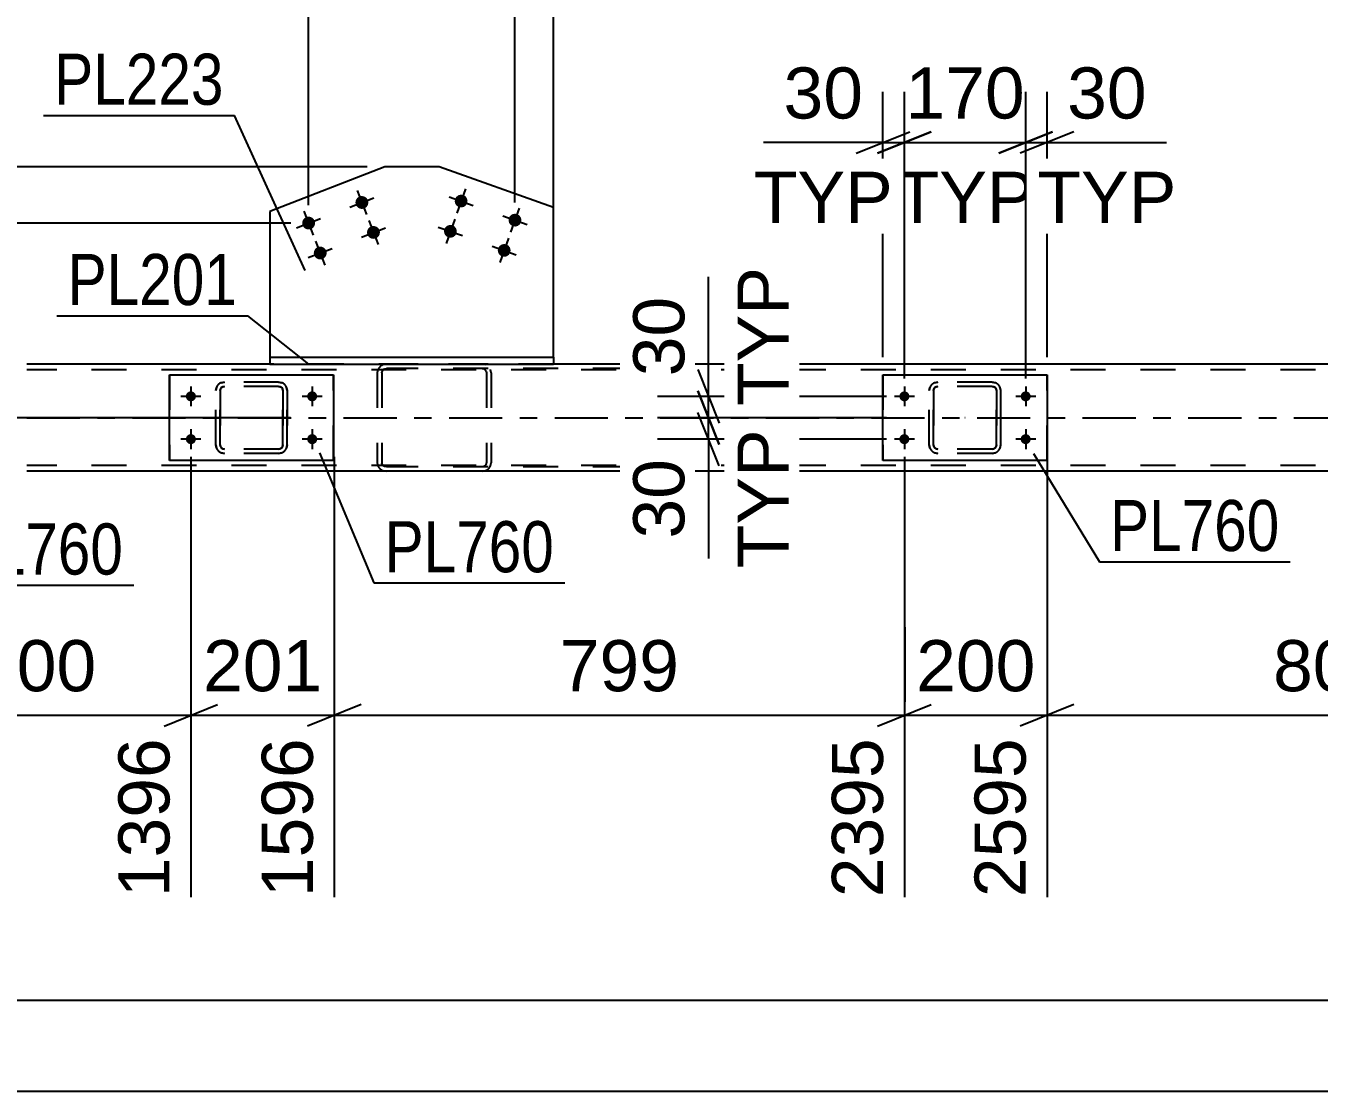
# Model space of a CAD drawing. Header units: millimetres. Extents: x -54 to 787, y -402 to 192.
# Drawn here: x 43.3 to 115.8, y 89.7 to 149.4 of the extents above; entities that cross this region are included whole.
import ezdxf

# ---------------------------------------------------------------- set-up
doc = ezdxf.new("R2010")
doc.units = ezdxf.units.MM
doc.linetypes.add('DXK_LINE_DOT2', pattern=[3.9198, 1.9599, -1.9599])
doc.linetypes.add('DXK_LINE_DOT3', pattern=[5.9187, 2.979, -0.9799, 0.9799, -0.9799])
doc.styles.add('Arial', font='ARIAL.TTF', dxfattribs={"height": 0.2})
doc.styles.add('Arial Narrow', font='ARIALN.TTF', dxfattribs={"height": 0.2})

# ---------------------------------------------------------------- blocks, each defined once
blk = doc.blocks.new('Bolt-122573057-1852 - 1638')
at = {"linetype": 'Continuous'}
for points in [[(62.054, 139.839), (62.127, 139.858), (62.202, 139.862), (62.276, 139.85), (62.347, 139.823), (62.41, 139.782), (62.463, 139.729), (62.504, 139.666), (62.531, 139.595), (62.542, 139.521), (62.538, 139.446), (62.519, 139.373), (62.484, 139.306), (62.437, 139.248), (62.378, 139.2), (62.311, 139.166), (62.239, 139.147), (62.163, 139.143), (62.089, 139.155), (62.019, 139.182), (61.956, 139.223), (61.903, 139.276), (61.862, 139.34), (61.835, 139.41), (61.823, 139.484), (61.827, 139.559), (61.847, 139.632), (61.881, 139.699), (61.928, 139.758), (61.987, 139.805)], [(59.07, 138.684), (59.142, 138.704), (59.218, 138.708), (59.292, 138.696), (59.362, 138.669), (59.425, 138.628), (59.478, 138.574), (59.519, 138.511), (59.546, 138.441), (59.558, 138.366), (59.554, 138.291), (59.534, 138.219), (59.5, 138.152), (59.452, 138.093), (59.394, 138.046), (59.327, 138.012), (59.254, 137.992), (59.179, 137.989), (59.105, 138), (59.034, 138.028), (58.971, 138.069), (58.918, 138.122), (58.877, 138.185), (58.85, 138.255), (58.839, 138.33), (58.843, 138.405), (58.862, 138.478), (58.897, 138.545), (58.944, 138.603), (59.003, 138.65)], [(62.704, 138.16), (62.776, 138.179), (62.851, 138.183), (62.926, 138.171), (62.996, 138.144), (63.059, 138.103), (63.112, 138.05), (63.153, 137.987), (63.18, 137.917), (63.192, 137.842), (63.188, 137.767), (63.168, 137.694), (63.134, 137.627), (63.086, 137.569), (63.028, 137.522), (62.961, 137.488), (62.888, 137.468), (62.813, 137.464), (62.738, 137.476), (62.668, 137.503), (62.605, 137.544), (62.552, 137.598), (62.511, 137.661), (62.484, 137.731), (62.473, 137.805), (62.477, 137.881), (62.496, 137.953), (62.53, 138.02), (62.578, 138.079), (62.636, 138.126)], [(59.719, 137.006), (59.792, 137.025), (59.867, 137.029), (59.941, 137.017), (60.012, 136.99), (60.075, 136.949), (60.128, 136.896), (60.169, 136.832), (60.196, 136.762), (60.207, 136.688), (60.203, 136.613), (60.184, 136.54), (60.149, 136.473), (60.102, 136.414), (60.043, 136.367), (59.976, 136.333), (59.904, 136.314), (59.828, 136.31), (59.754, 136.322), (59.684, 136.349), (59.621, 136.39), (59.568, 136.443), (59.527, 136.506), (59.5, 136.577), (59.488, 136.651), (59.492, 136.726), (59.512, 136.799), (59.546, 136.866), (59.593, 136.924), (59.652, 136.971)]]:
    blk.add_hatch(color=1, dxfattribs=at).paths.add_polyline_path(points)
at = {"color": 1, "linetype": 'Continuous'}
for p, q in [((61.923, 140.174), (62.442, 138.831)), ((61.511, 139.243), (62.854, 139.762)), ((58.527, 138.088), (59.87, 138.608)), ((58.938, 139.02), (59.458, 137.677)), ((62.572, 138.495), (63.092, 137.152)), ((62.161, 137.564), (63.504, 138.084)), ((59.588, 137.341), (60.107, 135.998)), ((59.176, 136.41), (60.519, 136.929))]:
    blk.add_line(p, q, dxfattribs=at)
blk = doc.blocks.new('Bolt-122573057-1916 - 1638')
at = {"linetype": 'Continuous'}
for points in [[(92.312, 128.635), (92.318, 128.693), (92.336, 128.749), (92.365, 128.799), (92.404, 128.843), (92.452, 128.877), (92.505, 128.901), (92.562, 128.913), (92.621, 128.913), (92.678, 128.901), (92.732, 128.877), (92.779, 128.843), (92.818, 128.799), (92.847, 128.749), (92.866, 128.693), (92.872, 128.635), (92.866, 128.577), (92.847, 128.521), (92.818, 128.47), (92.779, 128.427), (92.732, 128.392), (92.678, 128.369), (92.621, 128.356), (92.562, 128.356), (92.505, 128.369), (92.452, 128.392), (92.404, 128.427), (92.365, 128.47), (92.336, 128.521), (92.318, 128.577)], [(99.112, 128.635), (99.118, 128.693), (99.136, 128.749), (99.165, 128.799), (99.204, 128.843), (99.252, 128.877), (99.305, 128.901), (99.362, 128.913), (99.421, 128.913), (99.478, 128.901), (99.532, 128.877), (99.579, 128.843), (99.618, 128.799), (99.647, 128.749), (99.666, 128.693), (99.672, 128.635), (99.666, 128.577), (99.647, 128.521), (99.618, 128.47), (99.579, 128.427), (99.532, 128.392), (99.478, 128.369), (99.421, 128.356), (99.362, 128.356), (99.305, 128.369), (99.252, 128.392), (99.204, 128.427), (99.165, 128.47), (99.136, 128.521), (99.118, 128.577)], [(92.312, 126.235), (92.318, 126.293), (92.336, 126.349), (92.365, 126.399), (92.404, 126.443), (92.452, 126.477), (92.505, 126.501), (92.562, 126.513), (92.621, 126.513), (92.678, 126.501), (92.732, 126.477), (92.779, 126.443), (92.818, 126.399), (92.847, 126.349), (92.866, 126.293), (92.872, 126.235), (92.866, 126.177), (92.847, 126.121), (92.818, 126.07), (92.779, 126.027), (92.732, 125.992), (92.678, 125.969), (92.621, 125.956), (92.562, 125.956), (92.505, 125.969), (92.452, 125.992), (92.404, 126.027), (92.365, 126.07), (92.336, 126.121), (92.318, 126.177)], [(99.112, 126.235), (99.118, 126.293), (99.136, 126.349), (99.165, 126.399), (99.204, 126.443), (99.252, 126.477), (99.305, 126.501), (99.362, 126.513), (99.421, 126.513), (99.478, 126.501), (99.532, 126.477), (99.579, 126.443), (99.618, 126.399), (99.647, 126.349), (99.666, 126.293), (99.672, 126.235), (99.666, 126.177), (99.647, 126.121), (99.618, 126.07), (99.579, 126.027), (99.532, 125.992), (99.478, 125.969), (99.421, 125.956), (99.362, 125.956), (99.305, 125.969), (99.252, 125.992), (99.204, 126.027), (99.165, 126.07), (99.136, 126.121), (99.118, 126.177)]]:
    blk.add_hatch(color=1, dxfattribs=at).paths.add_polyline_path(points)
at = {"color": 1, "linetype": 'Continuous'}
for p, q in [((92.592, 129.195), (92.592, 128.075)), ((99.392, 129.195), (99.392, 128.075)), ((93.152, 128.635), (92.032, 128.635)), ((99.952, 128.635), (98.832, 128.635)), ((93.152, 126.235), (92.032, 126.235)), ((92.592, 126.795), (92.592, 125.675)), ((99.952, 126.235), (98.832, 126.235)), ((99.392, 126.795), (99.392, 125.675))]:
    blk.add_line(p, q, dxfattribs=at)
blk = doc.blocks.new('Part-122573057-1802 - 1638')
at = {"color": 2, "linetype": 'Continuous'}
for p, q in [((57.014, 130.435), (43.398, 130.435)), ((142.343, 130.435), (72.927, 130.435)), ((676.083, 124.435), (43.398, 124.435))]:
    blk.add_line(p, q, dxfattribs=at)
at = {"color": 7, "linetype": 'DXK_LINE_DOT2'}
for p, q in [((680.083, 130.115), (43.398, 130.115)), ((72.927, 130.435), (57.014, 130.435)), ((680.083, 124.755), (43.398, 124.755))]:
    blk.add_line(p, q, dxfattribs=at)
at = {"color": 7, "linetype": 'DXK_LINE_DOT3'}
blk.add_line((43.398, 127.435), (680.083, 127.435), dxfattribs=at)
blk = doc.blocks.new('Part-122573057-1833 - 1638')
at = {"color": 2, "linetype": 'Continuous'}
for p, q in [((91.392, 129.835), (91.391, 129.835)), ((91.392, 125.035), (91.392, 129.835)), ((91.392, 129.835), (100.592, 129.835)), ((100.592, 129.835), (100.592, 125.035)), ((91.391, 125.035), (91.392, 125.035)), ((100.592, 125.035), (91.392, 125.035))]:
    blk.add_line(p, q, dxfattribs=at)
at = {"color": 7, "linetype": 'DXK_LINE_DOT2'}
for p, q in [((91.391, 129.835), (91.391, 125.035)), ((91.392, 129.835), (91.391, 129.835)), ((100.591, 125.035), (100.591, 129.835)), ((91.392, 125.035), (91.391, 125.035))]:
    blk.add_line(p, q, dxfattribs=at)
blk = doc.blocks.new('Part-122573057-1834 - 1638')
at = {"color": 7, "linetype": 'DXK_LINE_DOT2'}
for p, q in [((93.987, 128.955), (94.023, 129.139)), ((94.028, 129.139), (93.991, 128.955)), ((94.245, 129.047), (94.227, 128.955)), ((94.231, 128.955), (94.25, 129.047)), ((94.297, 129.125), (94.245, 129.047)), ((94.25, 129.047), (94.302, 129.125)), ((94.283, 129.398), (94.467, 129.435)), ((94.283, 129.398), (94.288, 129.398)), ((94.471, 129.435), (94.288, 129.398)), ((94.375, 129.177), (94.297, 129.125)), ((94.302, 129.125), (94.38, 129.177)), ((94.467, 129.195), (94.375, 129.177)), ((94.38, 129.177), (94.471, 129.195)), ((97.511, 129.435), (94.467, 129.435)), ((97.511, 129.195), (94.467, 129.195)), ((97.507, 129.435), (97.691, 129.398)), ((97.599, 129.177), (97.507, 129.195)), ((97.695, 129.398), (97.511, 129.435)), ((97.511, 129.195), (97.603, 129.177)), ((97.599, 129.177), (97.603, 129.177)), ((97.677, 129.125), (97.599, 129.177)), ((97.603, 129.177), (97.681, 129.125)), ((97.729, 129.047), (97.677, 129.125)), ((97.681, 129.125), (97.733, 129.047)), ((97.747, 128.955), (97.729, 129.047)), ((97.733, 129.047), (97.751, 128.955)), ((97.95, 129.139), (97.987, 128.955)), ((97.991, 128.955), (97.955, 129.139)), ((93.987, 128.955), (93.991, 128.955)), ((93.987, 125.915), (93.987, 128.955)), ((93.991, 125.915), (93.991, 128.955)), ((94.231, 128.955), (94.227, 128.955)), ((94.227, 128.955), (94.227, 125.915)), ((94.231, 125.915), (94.231, 128.955)), ((97.751, 128.955), (97.747, 128.955)), ((97.747, 128.955), (97.747, 125.915)), ((97.751, 125.915), (97.751, 128.955)), ((97.991, 128.955), (97.987, 128.955)), ((97.987, 128.955), (97.987, 125.915)), ((97.991, 125.915), (97.991, 128.955)), ((93.991, 125.915), (93.987, 125.915)), ((94.023, 125.731), (93.987, 125.915)), ((93.991, 125.915), (94.028, 125.731)), ((94.227, 125.915), (94.231, 125.915)), ((94.227, 125.915), (94.245, 125.823)), ((94.25, 125.823), (94.231, 125.915)), ((94.245, 125.823), (94.297, 125.745)), ((94.302, 125.745), (94.25, 125.823)), ((94.283, 125.471), (94.288, 125.471)), ((94.467, 125.435), (94.283, 125.471)), ((94.288, 125.471), (94.471, 125.435)), ((94.297, 125.745), (94.375, 125.693)), ((94.38, 125.693), (94.302, 125.745)), ((94.375, 125.693), (94.467, 125.675)), ((94.471, 125.675), (94.38, 125.693)), ((97.511, 125.675), (94.467, 125.675)), ((97.511, 125.435), (94.467, 125.435)), ((97.507, 125.675), (97.599, 125.693)), ((97.691, 125.471), (97.507, 125.435)), ((97.603, 125.693), (97.511, 125.675)), ((97.511, 125.435), (97.695, 125.471)), ((97.599, 125.693), (97.677, 125.745)), ((97.599, 125.693), (97.603, 125.693)), ((97.681, 125.745), (97.603, 125.693)), ((97.677, 125.745), (97.729, 125.823)), ((97.733, 125.823), (97.681, 125.745)), ((97.729, 125.823), (97.747, 125.915)), ((97.751, 125.915), (97.733, 125.823)), ((97.747, 125.915), (97.751, 125.915)), ((97.987, 125.915), (97.95, 125.731)), ((97.955, 125.731), (97.991, 125.915)), ((97.987, 125.915), (97.991, 125.915))]:
    blk.add_line(p, q, dxfattribs=at)
at = {"color": 7, "linetype": 'DXK_LINE_DOT3'}
blk.add_line((95.995, 127.435), (95.984, 127.435), dxfattribs=at)
at = {"color": 7, "linetype": 'DXK_LINE_DOT2'}
for centre, start, end in [((94.467, 128.955), 112.5, 157.5), ((94.471, 128.955), 112.5, 157.5), ((97.507, 128.955), 22.5, 67.5), ((97.511, 128.955), 22.5, 67.5), ((94.467, 125.915), 202.5, 247.5), ((94.471, 125.915), 202.5, 247.5), ((97.507, 125.915), 292.5, 337.5), ((97.511, 125.915), 292.5, 337.5)]:
    blk.add_arc(centre, 0.48, start, end, dxfattribs=at)
blk = doc.blocks.new('Part-122573057-1845 - 1638')
at = {"color": 2, "linetype": 'Continuous'}
for p, q in [((51.398, 125.035), (51.398, 129.835)), ((51.398, 129.835), (51.398, 129.835)), ((51.398, 129.835), (60.598, 129.835)), ((60.598, 129.835), (60.598, 125.035)), ((51.398, 125.035), (51.398, 125.035)), ((60.598, 125.035), (51.398, 125.035))]:
    blk.add_line(p, q, dxfattribs=at)
at = {"color": 7, "linetype": 'DXK_LINE_DOT2'}
for p, q in [((51.398, 129.835), (51.398, 125.035)), ((51.398, 129.835), (51.398, 129.835)), ((60.598, 125.035), (60.598, 129.835)), ((51.398, 125.035), (51.398, 125.035))]:
    blk.add_line(p, q, dxfattribs=at)
blk = doc.blocks.new('Part-122573057-1846 - 1638')
at = {"color": 7, "linetype": 'DXK_LINE_DOT2'}
for p, q in [((53.993, 128.955), (54.03, 129.139)), ((54.034, 129.139), (53.998, 128.955)), ((54.251, 129.047), (54.233, 128.955)), ((54.238, 128.955), (54.256, 129.047)), ((54.303, 129.125), (54.251, 129.047)), ((54.256, 129.047), (54.308, 129.125)), ((54.289, 129.398), (54.473, 129.435)), ((54.289, 129.398), (54.294, 129.398)), ((54.478, 129.435), (54.294, 129.398)), ((54.381, 129.177), (54.303, 129.125)), ((54.308, 129.125), (54.386, 129.177)), ((54.473, 129.195), (54.381, 129.177)), ((54.386, 129.177), (54.478, 129.195)), ((57.518, 129.435), (54.473, 129.435)), ((57.518, 129.195), (54.473, 129.195)), ((57.513, 129.435), (57.697, 129.398)), ((57.605, 129.177), (57.513, 129.195)), ((57.701, 129.398), (57.518, 129.435)), ((57.518, 129.195), (57.61, 129.177)), ((57.605, 129.177), (57.61, 129.177)), ((57.683, 129.125), (57.605, 129.177)), ((57.61, 129.177), (57.687, 129.125)), ((57.735, 129.047), (57.683, 129.125)), ((57.687, 129.125), (57.739, 129.047)), ((57.753, 128.955), (57.735, 129.047)), ((57.739, 129.047), (57.758, 128.955)), ((57.957, 129.139), (57.993, 128.955)), ((57.998, 128.955), (57.961, 129.139)), ((53.993, 128.955), (53.998, 128.955)), ((53.993, 125.915), (53.993, 128.955)), ((53.998, 125.915), (53.998, 128.955)), ((54.238, 128.955), (54.233, 128.955)), ((54.233, 128.955), (54.233, 125.915)), ((54.238, 125.915), (54.238, 128.955)), ((57.758, 128.955), (57.753, 128.955)), ((57.753, 128.955), (57.753, 125.915)), ((57.758, 125.915), (57.758, 128.955)), ((57.998, 128.955), (57.993, 128.955)), ((57.993, 128.955), (57.993, 125.915)), ((57.998, 125.915), (57.998, 128.955)), ((53.998, 125.915), (53.993, 125.915)), ((54.03, 125.731), (53.993, 125.915)), ((53.998, 125.915), (54.034, 125.731)), ((54.233, 125.915), (54.238, 125.915)), ((54.233, 125.915), (54.251, 125.823)), ((54.256, 125.823), (54.238, 125.915)), ((54.251, 125.823), (54.303, 125.745)), ((54.308, 125.745), (54.256, 125.823)), ((54.289, 125.471), (54.294, 125.471)), ((54.473, 125.435), (54.289, 125.471)), ((54.294, 125.471), (54.478, 125.435)), ((54.303, 125.745), (54.381, 125.693)), ((54.386, 125.693), (54.308, 125.745)), ((54.381, 125.693), (54.473, 125.675)), ((54.478, 125.675), (54.386, 125.693)), ((57.518, 125.675), (54.473, 125.675)), ((57.518, 125.435), (54.473, 125.435)), ((57.513, 125.675), (57.605, 125.693)), ((57.697, 125.471), (57.513, 125.435)), ((57.61, 125.693), (57.518, 125.675)), ((57.518, 125.435), (57.701, 125.471)), ((57.605, 125.693), (57.683, 125.745)), ((57.605, 125.693), (57.61, 125.693)), ((57.687, 125.745), (57.61, 125.693)), ((57.683, 125.745), (57.735, 125.823)), ((57.739, 125.823), (57.687, 125.745)), ((57.735, 125.823), (57.753, 125.915)), ((57.758, 125.915), (57.739, 125.823)), ((57.753, 125.915), (57.758, 125.915)), ((57.993, 125.915), (57.957, 125.731)), ((57.961, 125.731), (57.998, 125.915)), ((57.993, 125.915), (57.998, 125.915))]:
    blk.add_line(p, q, dxfattribs=at)
at = {"color": 7, "linetype": 'DXK_LINE_DOT3'}
blk.add_line((56.001, 127.435), (55.99, 127.435), dxfattribs=at)
at = {"color": 7, "linetype": 'DXK_LINE_DOT2'}
for centre, start, end in [((54.473, 128.955), 112.5, 157.5), ((54.478, 128.955), 112.5, 157.5), ((57.513, 128.955), 22.5, 67.5), ((57.518, 128.955), 22.5, 67.5), ((54.473, 125.915), 202.5, 247.5), ((54.478, 125.915), 202.5, 247.5), ((57.513, 125.915), 292.5, 337.5), ((57.518, 125.915), 292.5, 337.5)]:
    blk.add_arc(centre, 0.48, start, end, dxfattribs=at)
blk = doc.blocks.new('Part-122573057-1934 - 1638')
at = {"color": 7, "linetype": 'DXK_LINE_DOT2'}
for p, q in [((63.081, 130.115), (63.047, 129.955)), ((63.047, 129.955), (63.047, 124.915)), ((63.086, 130.139), (63.081, 130.115)), ((63.302, 129.955), (63.322, 130.047)), ((63.302, 129.955), (63.302, 124.915)), ((63.322, 130.047), (63.377, 130.125)), ((63.558, 130.435), (63.362, 130.398)), ((63.377, 130.125), (63.46, 130.177)), ((63.46, 130.177), (63.558, 130.195)), ((77.098, 130.435), (63.558, 130.435)), ((77.098, 130.195), (63.558, 130.195)), ((69.117, 130.398), (68.921, 130.435)), ((68.921, 130.195), (69.019, 130.177)), ((69.019, 130.177), (69.102, 130.125)), ((69.102, 130.125), (69.157, 130.047)), ((69.157, 130.047), (69.177, 129.955)), ((69.177, 129.955), (69.177, 124.915)), ((69.398, 130.115), (69.393, 130.139)), ((69.432, 129.955), (69.398, 130.115)), ((69.432, 129.955), (69.432, 124.915)), ((63.047, 124.915), (63.065, 124.83)), ((63.065, 124.83), (63.086, 124.731)), ((63.316, 124.849), (63.302, 124.915)), ((63.322, 124.823), (63.316, 124.849)), ((63.377, 124.745), (63.322, 124.823)), ((63.46, 124.693), (63.377, 124.745)), ((63.558, 124.675), (63.46, 124.693)), ((69.019, 124.693), (68.921, 124.675)), ((69.102, 124.745), (69.019, 124.693)), ((69.157, 124.823), (69.102, 124.745)), ((69.157, 124.823), (69.163, 124.849)), ((69.163, 124.849), (69.177, 124.915)), ((69.393, 124.731), (69.414, 124.83)), ((69.414, 124.83), (69.432, 124.915)), ((63.362, 124.471), (63.558, 124.435)), ((77.098, 124.675), (63.558, 124.675)), ((77.098, 124.435), (63.558, 124.435)), ((68.921, 124.435), (69.117, 124.471))]:
    blk.add_line(p, q, dxfattribs=at)
for centre, start, end in [((63.538, 129.934), 110.75832, 155.68004), ((63.538, 124.936), 204.31996, 249.24168), ((68.941, 124.936), 290.75832, 335.68004)]:
    blk.add_arc(centre, 0.496, start, end, dxfattribs=at)
blk = doc.blocks.new('Bolt-122573057-1994 - 1638')
at = {"linetype": 'Continuous'}
for points in [[(68.086, 139.461, -1), (67.407, 139.702, -1)], [(71.101, 138.391, -1), (70.423, 138.632, -1)], [(67.484, 137.764, -1), (66.805, 138.005, -1)], [(70.5, 136.695, -1), (69.821, 136.935, -1)]]:
    blk.add_hatch(color=1, dxfattribs=at).paths.add_polyline_path(points)
at = {"color": 1, "linetype": 'Continuous'}
for p, q in [((67.987, 140.26), (67.506, 138.903)), ((67.068, 139.822), (68.425, 139.34)), ((71.003, 139.19), (70.521, 137.833)), ((67.385, 138.563), (66.904, 137.206)), ((70.084, 138.752), (71.441, 138.271)), ((66.466, 138.125), (67.823, 137.644)), ((69.482, 137.056), (70.839, 136.574)), ((70.401, 137.494), (69.92, 136.136))]:
    blk.add_line(p, q, dxfattribs=at)
blk = doc.blocks.new('Bolt-122573057-1995 - 1638')
at = {"linetype": 'Continuous'}
for points in [[(52.318, 128.635), (52.324, 128.693), (52.342, 128.749), (52.371, 128.799), (52.41, 128.843), (52.458, 128.877), (52.511, 128.901), (52.569, 128.913), (52.627, 128.913), (52.684, 128.901), (52.738, 128.877), (52.785, 128.843), (52.824, 128.799), (52.854, 128.749), (52.872, 128.693), (52.878, 128.635), (52.872, 128.577), (52.854, 128.521), (52.824, 128.47), (52.785, 128.427), (52.738, 128.392), (52.684, 128.369), (52.627, 128.356), (52.569, 128.356), (52.511, 128.369), (52.458, 128.392), (52.41, 128.427), (52.371, 128.47), (52.342, 128.521), (52.324, 128.577)], [(59.118, 128.635), (59.124, 128.693), (59.142, 128.749), (59.171, 128.799), (59.21, 128.843), (59.258, 128.877), (59.311, 128.901), (59.369, 128.913), (59.427, 128.913), (59.484, 128.901), (59.538, 128.877), (59.585, 128.843), (59.624, 128.799), (59.654, 128.749), (59.672, 128.693), (59.678, 128.635), (59.672, 128.577), (59.654, 128.521), (59.624, 128.47), (59.585, 128.427), (59.538, 128.392), (59.484, 128.369), (59.427, 128.356), (59.369, 128.356), (59.311, 128.369), (59.258, 128.392), (59.21, 128.427), (59.171, 128.47), (59.142, 128.521), (59.124, 128.577)], [(52.318, 126.235), (52.324, 126.293), (52.342, 126.349), (52.371, 126.399), (52.41, 126.443), (52.458, 126.477), (52.511, 126.501), (52.569, 126.513), (52.627, 126.513), (52.684, 126.501), (52.738, 126.477), (52.785, 126.443), (52.824, 126.399), (52.854, 126.349), (52.872, 126.293), (52.878, 126.235), (52.872, 126.177), (52.854, 126.121), (52.824, 126.07), (52.785, 126.027), (52.738, 125.992), (52.684, 125.969), (52.627, 125.956), (52.569, 125.956), (52.511, 125.969), (52.458, 125.992), (52.41, 126.027), (52.371, 126.07), (52.342, 126.121), (52.324, 126.177)], [(59.118, 126.235), (59.124, 126.293), (59.142, 126.349), (59.171, 126.399), (59.21, 126.443), (59.258, 126.477), (59.311, 126.501), (59.369, 126.513), (59.427, 126.513), (59.484, 126.501), (59.538, 126.477), (59.585, 126.443), (59.624, 126.399), (59.654, 126.349), (59.672, 126.293), (59.678, 126.235), (59.672, 126.177), (59.654, 126.121), (59.624, 126.07), (59.585, 126.027), (59.538, 125.992), (59.484, 125.969), (59.427, 125.956), (59.369, 125.956), (59.311, 125.969), (59.258, 125.992), (59.21, 126.027), (59.171, 126.07), (59.142, 126.121), (59.124, 126.177)]]:
    blk.add_hatch(color=1, dxfattribs=at).paths.add_polyline_path(points)
at = {"color": 1, "linetype": 'Continuous'}
for p, q in [((52.598, 129.195), (52.598, 128.075)), ((59.398, 129.195), (59.398, 128.075)), ((53.158, 128.635), (52.038, 128.635)), ((59.958, 128.635), (58.838, 128.635)), ((53.158, 126.235), (52.038, 126.235)), ((52.598, 126.795), (52.598, 125.675)), ((59.958, 126.235), (58.838, 126.235)), ((59.398, 126.795), (59.398, 125.675))]:
    blk.add_line(p, q, dxfattribs=at)
blk = doc.blocks.new('Part-122573057-2019 - 1638')
at = {"color": 2, "linetype": 'Continuous'}
for p, q in [((63.472, 141.502), (57.014, 139.004)), ((66.518, 141.502), (63.472, 141.502)), ((72.927, 139.229), (66.518, 141.502)), ((72.927, 130.835), (72.927, 139.229)), ((57.014, 139.004), (57.014, 130.835))]:
    blk.add_line(p, q, dxfattribs=at)
at = {"color": 7, "linetype": 'DXK_LINE_DOT2'}
blk.add_line((57.014, 130.835), (72.927, 130.835), dxfattribs=at)
blk = doc.blocks.new('Part-122573057-2024 - 1638')
at = {"color": 2, "linetype": 'Continuous'}
for p, q in [((57.014, 130.835), (57.014, 130.435)), ((57.014, 130.835), (72.927, 130.835)), ((72.927, 130.835), (72.927, 130.435)), ((57.014, 130.435), (72.927, 130.435))]:
    blk.add_line(p, q, dxfattribs=at)
blk = doc.blocks.new('StraightDimension-122573057-7124 - 1638')
at = {"color": 7, "linetype": 'Continuous'}
for p, q in [((92.592, 125.235), (92.592, 100.559)), ((100.591, 125.235), (100.591, 100.559)), ((91.092, 110.153), (94.092, 111.353)), ((102.091, 111.353), (99.091, 110.153)), ((92.592, 110.753), (100.591, 110.753))]:
    blk.add_line(p, q, dxfattribs=at)
at = {"color": 0}
blk.add_wipeout([(100.527, 111.503), (100.527, 115.703), (92.656, 115.703), (92.656, 111.503)], dxfattribs=at)
at = {"color": 0, "linetype": 'Continuous'}
blk.add_wipeout([(99.991, 110.053), (95.791, 110.053), (95.791, 99.959), (99.991, 99.959)], dxfattribs=at)
at = {"color": 3, "style": 'Arial'}
blk.add_text('200', height=2.8652, dxfattribs=at).set_placement((93.256, 112.103))
at = {"color": 3, "linetype": 'Continuous', "style": 'Arial'}
blk.add_text('2595', height=2.8652, rotation=90.00021, dxfattribs=at).set_placement((99.391, 100.559))
blk = doc.blocks.new('StraightDimension-122573057-2640 - 1638')
at = {"color": 7, "linetype": 'Continuous'}
for p, q in [((81.007, 128.935), (82.207, 125.935)), ((82.207, 124.735), (81.007, 127.735)), ((91.592, 127.435), (78.757, 127.435)), ((81.607, 126.235), (81.607, 127.435)), ((91.592, 126.235), (78.757, 126.235)), ((81.607, 126.235), (81.607, 119.538)), ((81.607, 126.235), (81.607, 119.538))]:
    blk.add_line(p, q, dxfattribs=at)
at = {"color": 0, "linetype": 'Continuous'}
blk.add_wipeout([(86.707, 127.374), (82.507, 127.374), (82.507, 118.398), (86.707, 118.399)], dxfattribs=at)
at = {"color": 0}
blk.add_wipeout([(80.857, 125.71), (76.657, 125.71), (76.657, 120.063), (80.857, 120.063)], dxfattribs=at)
at = {"color": 3, "linetype": 'Continuous', "style": 'Arial'}
blk.add_text('TYP', height=2.8652, rotation=90.00021, dxfattribs=at).set_placement((86.107, 118.999))
at = {"color": 3, "style": 'Arial'}
blk.add_text('30', height=2.8652, rotation=90.00021, dxfattribs=at).set_placement((80.257, 120.663))
blk = doc.blocks.new('StraightDimension-122573057-2337 - 1638')
at = {"color": 7, "linetype": 'Continuous'}
for p, q in [((42.05, 141.502), (42.05, 148.2)), ((42.05, 141.502), (42.05, 148.2)), ((41.45, 143.002), (42.65, 140.002)), ((62.472, 141.502), (39.2, 141.502)), ((42.05, 138.348), (42.05, 141.502)), ((42.65, 136.848), (41.45, 139.848)), ((58.198, 138.348), (39.2, 138.348))]:
    blk.add_line(p, q, dxfattribs=at)
at = {"color": 0}
blk.add_wipeout([(41.3, 147.675), (37.1, 147.675), (37.1, 142.027), (41.3, 142.027)], dxfattribs=at)
at = {"color": 3, "style": 'Arial'}
blk.add_text('79', height=2.8652, rotation=90.00021, dxfattribs=at).set_placement((40.7, 142.627))
blk = doc.blocks.new('StraightDimension-122573057-2671 - 1638')
at = {"color": 7, "linetype": 'Continuous'}
for p, q in [((92.592, 129.635), (92.592, 145.71)), ((99.392, 129.635), (99.392, 145.71)), ((91.092, 142.26), (94.092, 143.46)), ((92.592, 142.86), (99.392, 142.86)), ((100.892, 143.46), (97.892, 142.26))]:
    blk.add_line(p, q, dxfattribs=at)
at = {"color": 0}
blk.add_wipeout([(99.927, 143.61), (99.927, 147.81), (92.056, 147.81), (92.056, 143.61)], dxfattribs=at)
at = {"color": 0, "linetype": 'Continuous'}
blk.add_wipeout([(100.479, 137.76), (100.479, 141.96), (91.504, 141.96), (91.504, 137.76)], dxfattribs=at)
at = {"color": 3, "style": 'Arial'}
blk.add_text('170', height=2.8652, dxfattribs=at).set_placement((92.656, 144.21))
at = {"color": 3, "linetype": 'Continuous', "style": 'Arial'}
blk.add_text('TYP', height=2.8652, dxfattribs=at).set_placement((92.104, 138.36))
blk = doc.blocks.new('StraightDimension-122573057-2302 - 1638')
at = {"color": 7, "linetype": 'Continuous'}
for p, q in [((70.762, 139.511), (70.762, 169.929)), ((59.198, 139.348), (59.198, 165.429)), ((57.698, 154.635), (60.698, 155.835)), ((59.198, 155.235), (70.762, 155.235)), ((72.262, 155.835), (69.262, 154.635))]:
    blk.add_line(p, q, dxfattribs=at)
at = {"color": 0}
blk.add_wipeout([(68.916, 155.985), (68.916, 160.185), (61.045, 160.185), (61.045, 155.985)], dxfattribs=at)
at = {"color": 3, "style": 'Arial'}
blk.add_text('289', height=2.8652, dxfattribs=at).set_placement((61.645, 156.585))
at = {"color": 0, "linetype": 'Continuous'}
blk.add_wipeout([(70.162, 170.529), (65.962, 170.529), (65.962, 160.435), (70.162, 160.435)], dxfattribs=at)
at = {"color": 3, "linetype": 'Continuous', "style": 'Arial'}
blk.add_text('1850', height=2.8652, rotation=90.00021, dxfattribs=at).set_placement((69.562, 161.035))
blk = doc.blocks.new('StraightDimension-122573057-7123 - 1638')
at = {"color": 7, "linetype": 'Continuous'}
for p, q in [((100.591, 125.235), (100.591, 100.559)), ((132.597, 125.235), (132.597, 100.559)), ((102.091, 111.353), (99.091, 110.153)), ((131.097, 110.153), (134.097, 111.353)), ((100.591, 110.753), (132.597, 110.753))]:
    blk.add_line(p, q, dxfattribs=at)
at = {"color": 0}
blk.add_wipeout([(120.53, 111.503), (120.53, 115.703), (112.659, 115.703), (112.659, 111.503)], dxfattribs=at)
at = {"color": 3, "style": 'Arial'}
blk.add_text('800', height=2.8652, dxfattribs=at).set_placement((113.259, 112.103))
at = {"color": 0, "linetype": 'Continuous'}
blk.add_wipeout([(131.997, 110.053), (127.797, 110.053), (127.797, 99.959), (131.997, 99.959)], dxfattribs=at)
at = {"color": 3, "linetype": 'Continuous', "style": 'Arial'}
blk.add_text('3395', height=2.8652, rotation=90.00021, dxfattribs=at).set_placement((131.397, 100.559))
blk = doc.blocks.new('StraightDimension-122573057-2630 - 1638')
at = {"color": 7, "linetype": 'Continuous'}
for p, q in [((81.607, 128.635), (81.607, 135.332)), ((81.607, 128.635), (81.607, 135.332)), ((81.007, 130.135), (82.207, 127.135)), ((91.592, 128.635), (78.757, 128.635)), ((82.207, 125.935), (81.007, 128.935)), ((81.607, 127.435), (81.607, 128.635)), ((91.592, 127.435), (78.757, 127.435))]:
    blk.add_line(p, q, dxfattribs=at)
at = {"color": 0, "linetype": 'Continuous'}
blk.add_wipeout([(86.707, 136.471), (82.507, 136.471), (82.507, 127.496), (86.707, 127.496)], dxfattribs=at)
at = {"color": 0}
blk.add_wipeout([(80.857, 134.807), (76.657, 134.807), (76.657, 129.16), (80.857, 129.16)], dxfattribs=at)
at = {"color": 3, "linetype": 'Continuous', "style": 'Arial'}
blk.add_text('TYP', height=2.8652, rotation=90.00021, dxfattribs=at).set_placement((86.107, 128.096))
at = {"color": 3, "style": 'Arial'}
blk.add_text('30', height=2.8652, rotation=90.00021, dxfattribs=at).set_placement((80.257, 129.76))
blk = doc.blocks.new('StraightDimension-122573057-2284 - 1638')
at = {"color": 7, "linetype": 'Continuous'}
for p, q in [((72.927, 132.736), (72.927, 180.129)), ((144.507, 139.895), (144.507, 165.429)), ((74.427, 155.835), (71.427, 154.635)), ((72.927, 155.235), (144.507, 155.235)), ((143.007, 154.635), (146.007, 155.835))]:
    blk.add_line(p, q, dxfattribs=at)
at = {"color": 0}
blk.add_wipeout([(113.764, 155.985), (113.764, 160.185), (103.67, 160.185), (103.67, 155.985)], dxfattribs=at)
at = {"color": 3, "style": 'Arial'}
blk.add_text('1790', height=2.8652, dxfattribs=at).set_placement((104.27, 156.585))
at = {"color": 0, "linetype": 'Continuous'}
blk.add_wipeout([(143.907, 166.029), (139.707, 166.029), (139.707, 155.935), (143.907, 155.935)], dxfattribs=at)
at = {"color": 3, "linetype": 'Continuous', "style": 'Arial'}
blk.add_text('3693', height=2.8652, rotation=90.00021, dxfattribs=at).set_placement((143.307, 156.535))
blk = doc.blocks.new('StraightDimension-122573057-2293 - 1638')
at = {"color": 7, "linetype": 'Continuous'}
for p, q in [((72.927, 132.736), (72.927, 180.129)), ((70.762, 139.511), (70.762, 169.929)), ((69.262, 154.635), (72.262, 155.835)), ((70.762, 155.235), (72.927, 155.235)), ((74.427, 155.835), (71.427, 154.635))]:
    blk.add_line(p, q, dxfattribs=at)
at = {"color": 0, "linetype": 'Continuous'}
blk.add_wipeout([(72.327, 180.729), (68.127, 180.729), (68.127, 170.635), (72.327, 170.635)], dxfattribs=at)
at = {"color": 3, "linetype": 'Continuous', "style": 'Arial'}
blk.add_text('1904', height=2.8652, rotation=90.00021, dxfattribs=at).set_placement((71.727, 171.235))
at = {"color": 0}
blk.add_wipeout([(74.668, 155.985), (74.668, 160.185), (69.021, 160.185), (69.021, 155.985)], dxfattribs=at)
at = {"color": 3, "style": 'Arial'}
blk.add_text('54', height=2.8652, dxfattribs=at).set_placement((69.621, 156.585))
blk = doc.blocks.new('StraightDimension-122573057-2311 - 1638')
at = {"color": 7, "linetype": 'Continuous'}
for p, q in [((59.198, 139.348), (59.198, 165.429)), ((11.484, 131.435), (11.484, 158.758)), ((12.984, 155.835), (9.984, 154.635)), ((11.484, 155.235), (59.198, 155.235)), ((57.698, 154.635), (60.698, 155.835))]:
    blk.add_line(p, q, dxfattribs=at)
at = {"color": 0}
blk.add_wipeout([(40.389, 155.985), (40.389, 160.185), (30.294, 160.185), (30.294, 155.985)], dxfattribs=at)
at = {"color": 3, "style": 'Arial'}
blk.add_text('1561', height=2.8652, dxfattribs=at).set_placement((30.894, 156.585))
at = {"color": 0, "linetype": 'Continuous'}
for points in [[(58.598, 166.029), (54.398, 166.029), (54.398, 155.935), (58.598, 155.935)], [(10.884, 159.358), (6.684, 159.358), (6.684, 155.935), (10.884, 155.935)]]:
    blk.add_wipeout(points, dxfattribs=at)
at = {"color": 3, "linetype": 'Continuous', "style": 'Arial'}
for s, height, p in [('1561', 2.8652, (57.998, 156.535)), ('0', 2.865, (10.284, 156.535))]:
    blk.add_text(s, height=height, rotation=90.00021, dxfattribs=at).set_placement(p)
blk = doc.blocks.new('StraightDimension-122573057-2320 - 1638')
at = {"color": 7, "linetype": 'Continuous'}
for p, q in [((41.45, 139.848), (42.65, 136.848)), ((58.198, 138.348), (39.2, 138.348)), ((42.05, 127.435), (42.05, 138.348)), ((42.65, 125.935), (41.45, 128.935)), ((58.175, 127.435), (39.2, 127.435))]:
    blk.add_line(p, q, dxfattribs=at)
at = {"color": 0}
blk.add_wipeout([(41.3, 136.827), (37.1, 136.827), (37.1, 128.956), (41.3, 128.956)], dxfattribs=at)
at = {"color": 3, "style": 'Arial'}
blk.add_text('273', height=2.8652, rotation=90.00021, dxfattribs=at).set_placement((40.7, 129.556))
blk = doc.blocks.new('StraightDimension-122573057-2451 - 1638')
at = {"color": 7, "linetype": 'Continuous'}
blk.add_line((11.484, 94.791), (680.083, 94.791), dxfattribs=at)
blk = doc.blocks.new('StraightDimension-122573057-2517 - 1638')
at = {"color": 7, "linetype": 'Continuous'}
blk.add_line((10.684, 89.685), (680.883, 89.685), dxfattribs=at)
blk = doc.blocks.new('StraightDimension-122573057-2651 - 1638')
at = {"color": 7, "linetype": 'Continuous'}
for p, q in [((91.391, 130.835), (91.391, 145.71)), ((92.592, 129.635), (92.592, 145.71)), ((91.391, 142.86), (84.694, 142.86)), ((91.391, 142.86), (84.694, 142.86)), ((89.891, 142.26), (92.891, 143.46)), ((94.092, 143.46), (91.092, 142.26)), ((91.391, 142.86), (92.592, 142.86))]:
    blk.add_line(p, q, dxfattribs=at)
at = {"color": 0}
blk.add_wipeout([(90.866, 143.61), (90.866, 147.81), (85.219, 147.81), (85.219, 143.61)], dxfattribs=at)
at = {"color": 0, "linetype": 'Continuous'}
blk.add_wipeout([(92.531, 137.76), (92.531, 141.96), (83.555, 141.96), (83.555, 137.76)], dxfattribs=at)
at = {"color": 3, "style": 'Arial'}
blk.add_text('30', height=2.8652, dxfattribs=at).set_placement((85.819, 144.21))
at = {"color": 3, "linetype": 'Continuous', "style": 'Arial'}
blk.add_text('TYP', height=2.8652, dxfattribs=at).set_placement((84.155, 138.36))
blk = doc.blocks.new('StraightDimension-122573057-2661 - 1638')
at = {"color": 7, "linetype": 'Continuous'}
for p, q in [((99.392, 129.635), (99.392, 145.71)), ((100.591, 130.835), (100.591, 145.71)), ((97.892, 142.26), (100.892, 143.46)), ((102.091, 143.46), (99.091, 142.26)), ((99.392, 142.86), (100.591, 142.86)), ((100.591, 142.86), (107.289, 142.86)), ((100.591, 142.86), (107.289, 142.86))]:
    blk.add_line(p, q, dxfattribs=at)
at = {"color": 0}
blk.add_wipeout([(106.764, 143.61), (106.764, 147.81), (101.116, 147.81), (101.116, 143.61)], dxfattribs=at)
at = {"color": 0, "linetype": 'Continuous'}
blk.add_wipeout([(108.428, 137.76), (108.428, 141.96), (99.452, 141.96), (99.452, 137.76)], dxfattribs=at)
at = {"color": 3, "style": 'Arial'}
blk.add_text('30', height=2.8652, dxfattribs=at).set_placement((101.716, 144.21))
at = {"color": 3, "linetype": 'Continuous', "style": 'Arial'}
blk.add_text('TYP', height=2.8652, dxfattribs=at).set_placement((100.052, 138.36))
blk = doc.blocks.new('StraightDimension-122573057-7125 - 1638')
at = {"color": 7, "linetype": 'Continuous'}
for p, q in [((60.634, 125.235), (60.634, 100.559)), ((92.592, 125.235), (92.592, 100.559)), ((62.134, 111.353), (59.134, 110.153)), ((91.092, 110.153), (94.092, 111.353)), ((60.634, 110.753), (92.592, 110.753))]:
    blk.add_line(p, q, dxfattribs=at)
at = {"color": 0}
blk.add_wipeout([(80.548, 111.503), (80.548, 115.703), (72.678, 115.703), (72.678, 111.503)], dxfattribs=at)
at = {"color": 3, "style": 'Arial'}
blk.add_text('799', height=2.8652, dxfattribs=at).set_placement((73.278, 112.103))
at = {"color": 0, "linetype": 'Continuous'}
blk.add_wipeout([(91.992, 110.053), (87.792, 110.053), (87.792, 99.959), (91.992, 99.959)], dxfattribs=at)
at = {"color": 3, "linetype": 'Continuous', "style": 'Arial'}
blk.add_text('2395', height=2.8652, rotation=90.00021, dxfattribs=at).set_placement((91.392, 100.559))
blk = doc.blocks.new('StraightDimension-122573057-7126 - 1638')
at = {"color": 7, "linetype": 'Continuous'}
for p, q in [((52.598, 125.235), (52.598, 100.559)), ((60.634, 125.235), (60.634, 100.559)), ((51.098, 110.153), (54.098, 111.353)), ((62.134, 111.353), (59.134, 110.153)), ((52.598, 110.753), (60.634, 110.753))]:
    blk.add_line(p, q, dxfattribs=at)
at = {"color": 0}
blk.add_wipeout([(60.552, 111.503), (60.552, 115.703), (52.681, 115.703), (52.681, 111.503)], dxfattribs=at)
at = {"color": 0, "linetype": 'Continuous'}
blk.add_wipeout([(60.034, 110.053), (55.834, 110.053), (55.834, 99.959), (60.034, 99.959)], dxfattribs=at)
at = {"color": 3, "style": 'Arial'}
blk.add_text('201', height=2.8652, dxfattribs=at).set_placement((53.281, 112.103))
at = {"color": 3, "linetype": 'Continuous', "style": 'Arial'}
blk.add_text('1596', height=2.8652, rotation=90.00021, dxfattribs=at).set_placement((59.434, 100.559))
blk = doc.blocks.new('StraightDimension-122573057-7127 - 1638')
at = {"color": 7, "linetype": 'Continuous'}
for p, q in [((35.298, 125.235), (35.298, 102.782)), ((52.598, 125.235), (52.598, 100.559)), ((36.798, 111.353), (33.798, 110.153)), ((51.098, 110.153), (54.098, 111.353)), ((35.298, 110.753), (52.598, 110.753))]:
    blk.add_line(p, q, dxfattribs=at)
at = {"color": 0}
blk.add_wipeout([(47.883, 111.503), (47.883, 115.703), (40.012, 115.703), (40.012, 111.503)], dxfattribs=at)
at = {"color": 3, "style": 'Arial'}
blk.add_text('800', height=2.8652, dxfattribs=at).set_placement((40.612, 112.103))
at = {"color": 0, "linetype": 'Continuous'}
blk.add_wipeout([(51.998, 110.053), (47.798, 110.053), (47.798, 99.959), (51.998, 99.959)], dxfattribs=at)
at = {"color": 3, "linetype": 'Continuous', "style": 'Arial'}
blk.add_text('1396', height=2.8652, rotation=90.00021, dxfattribs=at).set_placement((51.398, 100.559))
blk = doc.blocks.new('Mark-122573057-1829 - 1638')
at = {"color": 30, "linetype": 'Continuous'}
for p, q in [((99.827, 125.437), (103.521, 119.362)), ((103.521, 119.362), (114.225, 119.362))]:
    blk.add_line(p, q, dxfattribs=at)
at = {"color": 0}
blk.add_wipeout([(113.625, 119.962), (113.625, 122.962), (104.121, 122.962), (104.121, 119.962)], dxfattribs=at)
blk.add_wipeout([(113.625, 119.962), (113.625, 122.962), (104.121, 122.962), (104.121, 119.962)], dxfattribs=at)
at = {"color": 3, "style": 'Arial Narrow'}
blk.add_text('PL760', height=2.8633, dxfattribs=at).set_placement((104.121, 119.962))
blk = doc.blocks.new('Mark-122573057-1813 - 1638')
at = {"color": 30, "linetype": 'Continuous'}
for p, q in [((34.508, 125.665), (38.702, 118.046)), ((38.702, 118.046), (49.406, 118.046))]:
    blk.add_line(p, q, dxfattribs=at)
at = {"color": 0}
blk.add_wipeout([(48.806, 118.646), (48.806, 121.646), (39.302, 121.646), (39.302, 118.646)], dxfattribs=at)
blk.add_wipeout([(48.806, 118.646), (48.806, 121.646), (39.302, 121.646), (39.302, 118.646)], dxfattribs=at)
at = {"color": 3, "style": 'Arial Narrow'}
blk.add_text('PL760', height=2.8633, dxfattribs=at).set_placement((39.302, 118.646))
blk = doc.blocks.new('Mark-122573057-1841 - 1638')
at = {"color": 30, "linetype": 'Continuous'}
for p, q in [((59.816, 125.476), (62.858, 118.173)), ((62.858, 118.173), (73.562, 118.173))]:
    blk.add_line(p, q, dxfattribs=at)
at = {"color": 0}
blk.add_wipeout([(72.962, 118.773), (72.962, 121.773), (63.458, 121.773), (63.458, 118.773)], dxfattribs=at)
blk.add_wipeout([(72.962, 118.773), (72.962, 121.773), (63.458, 121.773), (63.458, 118.773)], dxfattribs=at)
at = {"color": 3, "style": 'Arial Narrow'}
blk.add_text('PL760', height=2.8633, dxfattribs=at).set_placement((63.458, 118.773))
blk = doc.blocks.new('Mark-122573057-2015 - 1638')
at = {"color": 30, "linetype": 'Continuous'}
for p in [(44.339, 144.38), (59.004, 135.686)]:
    blk.add_line(p, (55.043, 144.38), dxfattribs=at)
at = {"color": 0}
blk.add_wipeout([(54.443, 144.98), (54.443, 147.98), (44.939, 147.98), (44.939, 144.98)], dxfattribs=at)
blk.add_wipeout([(54.443, 144.98), (54.443, 147.98), (44.939, 147.98), (44.939, 144.98)], dxfattribs=at)
at = {"color": 3, "style": 'Arial Narrow'}
blk.add_text('PL223', height=2.8633, dxfattribs=at).set_placement((44.939, 144.98))
blk = doc.blocks.new('Mark-122573057-2020 - 1638')
at = {"color": 30, "linetype": 'Continuous'}
for p in [(45.09, 133.152), (59.215, 130.435)]:
    blk.add_line(p, (55.794, 133.152), dxfattribs=at)
at = {"color": 0}
blk.add_wipeout([(55.194, 133.752), (55.194, 136.752), (45.69, 136.752), (45.69, 133.752)], dxfattribs=at)
blk.add_wipeout([(55.194, 133.752), (55.194, 136.752), (45.69, 136.752), (45.69, 133.752)], dxfattribs=at)
at = {"color": 3, "style": 'Arial Narrow'}
blk.add_text('PL201', height=2.8633, dxfattribs=at).set_placement((45.69, 133.752))

msp = doc.modelspace()

# ---------------------------------------------------------------- block references
for name in ['Part-122573057-2019 - 1638', 'Bolt-122573057-1852 - 1638', 'Bolt-122573057-1994 - 1638', 'Part-122573057-2024 - 1638', 'Part-122573057-1802 - 1638', 'Part-122573057-1845 - 1638', 'Part-122573057-1934 - 1638', 'Part-122573057-1833 - 1638', 'Bolt-122573057-1995 - 1638', 'Part-122573057-1846 - 1638', 'Bolt-122573057-1916 - 1638', 'Part-122573057-1834 - 1638']:
    msp.add_blockref(name, (0, 0))

# ---------------------------------------------------------------- next in the draw order: block references
for name in ['StraightDimension-122573057-2337 - 1638', 'StraightDimension-122573057-2671 - 1638', 'StraightDimension-122573057-7124 - 1638']:
    msp.add_blockref(name, (0, 0))

# ---------------------------------------------------------------- next in the draw order: block references
for name in ['StraightDimension-122573057-2302 - 1638', 'StraightDimension-122573057-2640 - 1638', 'StraightDimension-122573057-7123 - 1638']:
    msp.add_blockref(name, (0, 0))

# ---------------------------------------------------------------- next in the draw order: block references
for name in ['StraightDimension-122573057-2311 - 1638', 'StraightDimension-122573057-2630 - 1638', 'Mark-122573057-1829 - 1638', 'StraightDimension-122573057-2451 - 1638']:
    msp.add_blockref(name, (0, 0))

# ---------------------------------------------------------------- next in the draw order: block references
for name in ['StraightDimension-122573057-2284 - 1638', 'StraightDimension-122573057-2320 - 1638', 'StraightDimension-122573057-2517 - 1638']:
    msp.add_blockref(name, (0, 0))

# ---------------------------------------------------------------- next in the draw order: block references
for name in ['StraightDimension-122573057-2293 - 1638', 'Mark-122573057-2015 - 1638', 'StraightDimension-122573057-2651 - 1638', 'StraightDimension-122573057-2661 - 1638', 'StraightDimension-122573057-7125 - 1638']:
    msp.add_blockref(name, (0, 0))

# ---------------------------------------------------------------- next in the draw order: block references
for name in ['Mark-122573057-2020 - 1638', 'StraightDimension-122573057-7126 - 1638']:
    msp.add_blockref(name, (0, 0))

# ---------------------------------------------------------------- next in the draw order: block references
for name in ['Mark-122573057-1841 - 1638', 'StraightDimension-122573057-7127 - 1638']:
    msp.add_blockref(name, (0, 0))

# ---------------------------------------------------------------- next in the draw order: block references
msp.add_blockref('Mark-122573057-1813 - 1638', (0, 0))

doc.saveas('drawing.dxf')
